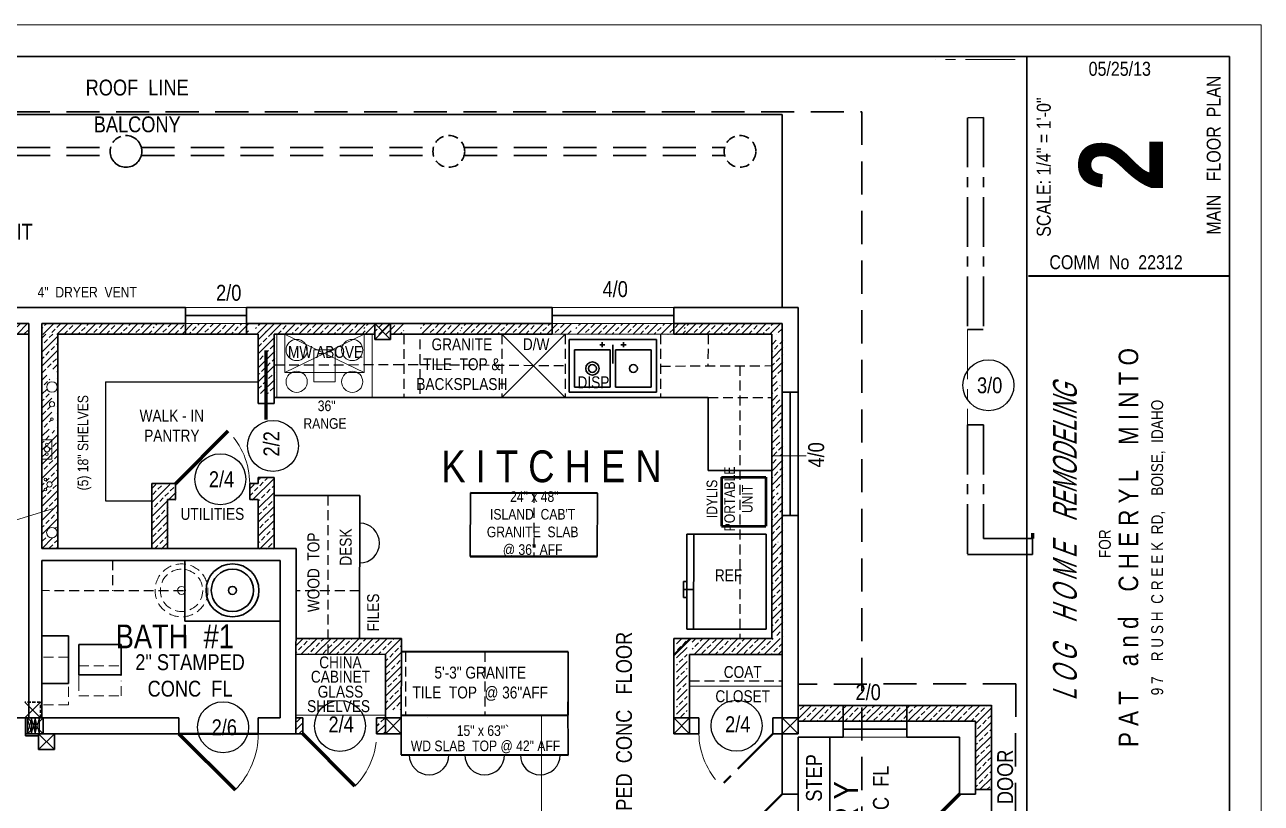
# Model space of a CAD drawing. Header units: inches. Extents: x 3832 to 7939, y 959 to 2015.
# Drawn here: x 7471.3 to 7938.6, y 1479.7 to 1773.8 of the extents above; entities that cross this region are included whole.
import ezdxf

# ---------------------------------------------------------------- set-up
doc = ezdxf.new("R2010")
doc.units = ezdxf.units.IN
doc.header["$MEASUREMENT"] = 0
doc.linetypes.add('CENTER', pattern=[2, 1.25, -0.25, 0.25, -0.25])
doc.linetypes.add('HIDDEN', pattern=[0.375, 0.25, -0.125])
for name, color, linetype, lineweight in [('APPLIANCES', 7, 'Continuous', 20), ('BUILT-INS', 36, 'Continuous', 25), ('CABINETS', 36, 'HIDDEN', 25), ('COUNTERTOPS', 7, 'Continuous', 30), ('DOORS', 7, 'Continuous', 60), ('FLOORING', 7, 'Continuous', 20), ('FURNITURE', 36, 'Continuous', 25), ('HVAC', 1, 'Continuous', 20), ('NEW FRAMING', 6, 'Continuous', 30), ('PLUMBING', 3, 'Continuous', 20), ('ROOF', 7, 'HIDDEN', 30), ('STAIRS', 7, 'Continuous', 20), ('STAMPED  CONC  FL', 1, 'Continuous', 20), ('WALL FRAMING', 9, 'CENTER', 30), ('WALLS', 7, 'Continuous', 30), ('WINDOWS', 5, 'Continuous', 30)]:
    doc.layers.add(name, color=color, linetype=linetype, lineweight=lineweight)
for name, color, linetype in [('TEXT', 7, 'Continuous'), ('TEXT80', 9, 'Continuous'), ('TITLE BLOCK', 7, 'Continuous')]:
    doc.layers.add(name, color=color, linetype=linetype)
doc.styles.add('ARCH ENT', font='technical.ttf', dxfattribs={"height": 2})
doc.styles.add('ARCHENT', font='technical.ttf', dxfattribs={"height": 6})
doc.styles.add('EXIST', font='romans.shx', dxfattribs={"width": 0.75, "oblique": 20, "height": 12})
pattern_1 = [(45, (2723.5756, 93.7525), (-2.6516504, 2.6516504), []), (45, (2726.2272, 93.7525), (-2.6516504, 2.6516504), [1.875, -0.9375])]

msp = doc.modelspace()

# ---------------------------------------------------------------- hatches: boundary and pattern name
at = {"layer": 'DOORS', "linetype": 'Continuous', "lineweight": 9, "ltscale": 25}
h = msp.add_hatch(dxfattribs=at)
h.set_pattern_fill('ANSI33', color=6, scale=15, style=0)
h.set_pattern_definition([(45, (2496.0007, 396.7866), (-2.6516504, 2.6516504), []), (45, (2498.6523, 396.7866), (-2.6516504, 2.6516504), [1.875, -0.9375])])
h.paths.add_polyline_path([(7473.02, 1659.94), (7431.02, 1659.94), (7431.02, 1656.94), (7473.02, 1656.94)])
h.paths.add_polyline_path([(7473.02, 1660.91), (7431.02, 1660.91), (7431.02, 1659.94), (7473.02, 1659.94)])
h = msp.add_hatch(dxfattribs=at)
h.set_pattern_fill('ANSI33', color=6, scale=15, style=0)
h.set_pattern_definition([(45, (2542.824, 396.599), (-2.6516504, 2.6516504), []), (45, (2545.4756, 396.599), (-2.6516504, 2.6516504), [1.875, -0.9375])])
h.paths.add_polyline_path([(7519.84, 1659.76), (7477.84, 1659.76), (7477.84, 1656.76), (7519.84, 1656.76)])
h.paths.add_polyline_path([(7519.84, 1660.91), (7477.84, 1660.91), (7477.84, 1659.76), (7519.84, 1659.76)])
h = msp.add_hatch(dxfattribs=at)
h.set_pattern_fill('ANSI33', color=6, scale=15, style=0)
h.set_pattern_definition([(45, (2715.569, 93.495), (-2.6516504, 2.6516504), []), (45, (2718.2205, 93.495), (-2.6516504, 2.6516504), [1.875, -0.9375])])
h.paths.add_polyline_path([(7528.59, 1600.15), (7523.58, 1600.15), (7523.58, 1575.65), (7525.59, 1575.65), (7525.59, 1594.15), (7528.59, 1594.15)])
h.paths.add_polyline_path([(7521.58, 1600.15), (7519.59, 1600.15), (7519.59, 1575.65), (7521.58, 1575.65)])
h.paths.add_polyline_path([(7523.58, 1600.15), (7521.58, 1600.15), (7521.58, 1575.65), (7523.58, 1575.65)])
h.paths.add_polyline_path([(7563.58, 1602.42), (7559.84, 1602.42), (7559.84, 1600.15), (7556.59, 1600.15), (7556.59, 1594.15), (7559.84, 1594.15), (7559.84, 1575.65), (7563.58, 1575.65)])
h.paths.add_polyline_path([(7565.58, 1602.42), (7563.58, 1602.42), (7563.58, 1575.65), (7565.58, 1575.66)])
h.paths.add_polyline_path([(7559.83, 1634.42), (7565.85, 1634.42), (7565.83, 1660.65), (7559.83, 1660.65)])
h = msp.add_hatch(dxfattribs=at)
h.set_pattern_fill('ANSI33', color=6, scale=15, style=0)
h.set_pattern_definition([(45, (2584.8256, 396.7523), (-2.6516504, 2.6516504), []), (45, (2587.4772, 396.7523), (-2.6516504, 2.6516504), [1.875, -0.9375])])
h.paths.add_polyline_path([(7555.84, 1656.91), (7555.84, 1659.91), (7519.84, 1659.91), (7519.84, 1656.91)])
h.paths.add_polyline_path([(7555.84, 1660.91), (7519.84, 1660.91), (7519.84, 1659.91), (7555.84, 1659.91)])
h = msp.add_hatch(dxfattribs=at)
h.set_pattern_fill('ANSI33', color=6, scale=15, style=0)
h.set_pattern_definition([(45, (2623.5272, 396.599), (-2.6516504, 2.6516504), []), (45, (2626.179, 396.599), (-2.6516504, 2.6516504), [1.875, -0.9375])])
h.paths.add_polyline_path([(7600.54, 1659.76), (7558.54, 1659.76), (7558.54, 1656.76), (7600.54, 1656.76)])
h.paths.add_polyline_path([(7600.54, 1660.91), (7558.54, 1660.91), (7558.54, 1659.76), (7600.54, 1659.76)])
h = msp.add_hatch(dxfattribs=at)
h.set_pattern_fill('ANSI33', color=6, scale=15, style=0)
h.set_pattern_definition([(45, (2664.496, 396.599), (-2.6516504, 2.6516504), []), (45, (2667.1475, 396.599), (-2.6516504, 2.6516504), [1.875, -0.9375])])
h.paths.add_polyline_path([(7614.59, 1659.76), (7614.59, 1660.91), (7599.51, 1660.91), (7599.51, 1659.76)])
h.paths.add_polyline_path([(7614.59, 1656.76), (7614.59, 1659.76), (7599.51, 1659.76), (7599.51, 1656.76)])
h = msp.add_hatch(dxfattribs=at)
h.set_pattern_fill('ANSI33', color=6, scale=15, style=0)
h.set_pattern_definition([(45, (2685.843, 396.599), (-2.6516504, 2.6516504), []), (45, (2688.4945, 396.599), (-2.6516504, 2.6516504), [1.875, -0.9375])])
h.paths.add_polyline_path([(7635.94, 1659.76), (7635.94, 1660.91), (7620.86, 1660.91), (7620.86, 1659.76)])
h.paths.add_polyline_path([(7635.94, 1656.76), (7635.94, 1659.76), (7620.86, 1659.76), (7620.86, 1656.76)])
h = msp.add_hatch(dxfattribs=at)
h.set_pattern_fill('ANSI33', color=6, scale=15, style=0)
h.set_pattern_definition([(45, (2701.2858, 396.599), (-2.6516504, 2.6516504), []), (45, (2703.9374, 396.599), (-2.6516504, 2.6516504), [1.875, -0.9375])])
h.paths.add_polyline_path([(7678.3, 1659.76), (7636.3, 1659.76), (7636.3, 1656.76), (7678.3, 1656.76)])
h.paths.add_polyline_path([(7678.3, 1660.91), (7636.3, 1660.91), (7636.3, 1659.76), (7678.3, 1659.76)])
h = msp.add_hatch(dxfattribs=at)
h.set_pattern_fill('ANSI33', color=6, scale=15, style=0)
h.set_pattern_definition([(45, (2744.5754, 396.599), (-2.6516504, 2.6516504), []), (45, (2747.227, 396.599), (-2.6516504, 2.6516504), [1.875, -0.9375])])
h.paths.add_polyline_path([(7721.59, 1659.76), (7679.59, 1659.76), (7679.59, 1656.76), (7721.59, 1656.76)])
h.paths.add_polyline_path([(7721.59, 1660.91), (7679.59, 1660.91), (7679.59, 1659.76), (7721.59, 1659.76)])
h = msp.add_hatch(dxfattribs=at)
h.set_pattern_fill('ANSI33', color=6, scale=15, style=0)
h.set_pattern_definition([(45, (2785.544, 396.599), (-2.6516504, 2.6516504), []), (45, (2788.1957, 396.599), (-2.6516504, 2.6516504), [1.875, -0.9375])])
h.paths.add_polyline_path([(7757.59, 1656.76), (7757.59, 1659.76), (7720.56, 1659.76), (7720.56, 1656.76)])
h.paths.add_polyline_path([(7757.59, 1659.76), (7757.59, 1660.91), (7720.56, 1660.91), (7720.56, 1659.76)])
h = msp.add_hatch(dxfattribs=at)
h.set_pattern_fill('ANSI33', color=6, scale=15, style=0)
h.set_pattern_definition(pattern_1)
h.paths.add_polyline_path([(7481.59, 1638.91), (7481.59, 1639.69, -0.407485), (7479.64, 1641.69), (7477.84, 1641.69), (7477.84, 1620.99), (7479.78, 1620.99, -0.299331), (7481.59, 1622.24), (7481.59, 1624.26, -0.387451), (7481.14, 1624.76, -0.387451), (7481.59, 1625.26), (7481.59, 1629.42, -0.400785), (7480.64, 1630.42, -0.400785), (7481.59, 1631.42), (7481.59, 1634.91, -0.407485), (7479.64, 1636.91, -0.407485)])
h.paths.add_polyline_path([(7479.64, 1620.24, -0.096396), (7479.78, 1620.99), (7477.84, 1620.99), (7477.84, 1619.49), (7479.78, 1619.49, -0.096396)])
h.paths.add_polyline_path([(7481.59, 1618.24, -0.299331), (7479.78, 1619.49), (7477.84, 1619.49), (7477.84, 1616.91), (7481.59, 1616.91)])
h.paths.add_polyline_path([(7483.59, 1619.49), (7483.49, 1619.49, -0.31192), (7481.59, 1618.24), (7481.59, 1600.61, -0.126029), (7481.71, 1600.13, -0.126029), (7481.59, 1599.65), (7481.59, 1583.91, -0.375424), (7483.59, 1582.2)])
h.paths.add_polyline_path([(7483.59, 1620.67, 0.042373), (7483.49, 1620.99), (7481.59, 1620.99), (7481.59, 1619.49), (7483.49, 1619.49, 0.042373), (7483.59, 1619.81)])
h.paths.add_polyline_path([(7481.59, 1620.99), (7479.78, 1620.99, 0.096396), (7479.64, 1620.24, 0.096396), (7479.78, 1619.49), (7481.59, 1619.49)])
h.paths.add_polyline_path([(7481.59, 1609.71), (7477.84, 1609.71), (7477.84, 1589.7), (7481.59, 1590.86), (7481.59, 1599.65, -0.776153), (7479.71, 1600.13, -0.776153), (7481.59, 1600.61)])
h.paths.add_polyline_path([(7479.65, 1601.96, -1), (7478.65, 1601.96, -1)], flags=16)
h.paths.add_polyline_path([(7479.65, 1598.23, -1), (7478.65, 1598.23, -1)], flags=16)
h.paths.add_polyline_path([(7481.59, 1590.86), (7477.84, 1589.7), (7477.84, 1575.91), (7481.59, 1575.91), (7481.59, 1579.91, -0.411157), (7479.61, 1581.91, -0.411157), (7481.59, 1583.91)])
h.paths.add_polyline_path([(7483.59, 1581.62, -0.375424), (7481.59, 1579.91), (7481.59, 1575.91), (7483.59, 1575.91)])
h.paths.add_polyline_path([(7481.58, 1616.91), (7477.84, 1616.91), (7477.84, 1609.71), (7481.58, 1609.71)])
h.paths.add_polyline_path([(7478.72, 1613.41, -1), (7480.72, 1613.41, -1)], flags=16)
h.paths.add_polyline_path([(7480.22, 1611.52, -1), (7479.22, 1611.52, -1)], flags=16)
h.paths.add_polyline_path([(7479.22, 1615.25, -1), (7480.22, 1615.25, -1)], flags=16)
edge = h.paths.add_edge_path()
edge.add_line((7483.84, 1656.91), (7477.84, 1656.91))
edge.add_line((7477.84, 1656.91), (7477.84, 1641.69))
edge.add_line((7477.84, 1641.69), (7479.64, 1641.69))
edge.add_arc((7481.64, 1641.69), 2, -12.3188, 180, ccw=False)
edge.add_line((7483.59, 1641.26), (7483.59, 1637.34))
edge.add_arc((7481.64, 1636.91), 2, -12.3188, 12.3188, ccw=False)
edge.add_line((7483.59, 1636.48), (7483.59, 1620.99))
edge.add_line((7483.59, 1620.99), (7483.84, 1620.99))
edge.add_line((7483.84, 1620.99), (7483.84, 1656.91))
h = msp.add_hatch(dxfattribs=at)
h.set_pattern_fill('ANSI33', color=6, scale=15, style=0)
h.set_pattern_definition([(45, (2999.56, 91.4084), (-2.6516504, 2.6516504), []), (45, (3002.212, 91.4084), (-2.6516504, 2.6516504), [1.875, -0.9375])])
h.paths.add_polyline_path([(7757.58, 1636.56), (7757.58, 1637.35, -0.407485), (7755.62, 1639.35), (7753.83, 1639.35), (7753.83, 1618.65), (7755.77, 1618.65, -0.299331), (7757.58, 1619.9), (7757.58, 1621.92, -0.387451), (7757.12, 1622.42, -0.387451), (7757.58, 1622.92), (7757.58, 1627.08, -0.400785), (7756.62, 1628.07, -0.400785), (7757.58, 1629.07), (7757.58, 1632.57, -0.407485), (7755.62, 1634.57, -0.407485)])
h.paths.add_polyline_path([(7755.62, 1617.9, -0.096396), (7755.77, 1618.65), (7753.83, 1618.65), (7753.83, 1617.15), (7755.77, 1617.15, -0.096396)])
h.paths.add_polyline_path([(7757.58, 1615.9, -0.299331), (7755.77, 1617.15), (7753.83, 1617.15), (7753.83, 1614.57), (7757.58, 1614.57)])
h.paths.add_polyline_path([(7757.58, 1618.65), (7755.77, 1618.65, 0.096396), (7755.62, 1617.9, 0.096396), (7755.77, 1617.15), (7757.58, 1617.15)])
h.paths.add_polyline_path([(7757.58, 1607.36), (7753.83, 1607.36), (7753.83, 1587.36), (7757.58, 1588.51), (7757.58, 1597.3, -0.776153), (7755.7, 1597.78, -0.776153), (7757.58, 1598.26)])
h.paths.add_polyline_path([(7755.63, 1599.62, -1), (7754.63, 1599.62, -1)], flags=16)
h.paths.add_polyline_path([(7755.63, 1595.89, -1), (7754.63, 1595.89, -1)], flags=16)
h.paths.add_polyline_path([(7757.58, 1588.51), (7753.83, 1587.36), (7753.83, 1573.57), (7757.58, 1573.57), (7757.58, 1577.57, -0.411157), (7755.6, 1579.57, -0.411157), (7757.58, 1581.57)])
h.paths.add_polyline_path([(7757.57, 1614.57), (7753.83, 1614.57), (7753.83, 1607.36), (7757.57, 1607.36)])
h.paths.add_polyline_path([(7754.7, 1611.07, -1), (7756.7, 1611.07, -1)], flags=16)
h.paths.add_polyline_path([(7756.2, 1609.17, -1), (7755.2, 1609.17, -1)], flags=16)
h.paths.add_polyline_path([(7755.2, 1612.9, -1), (7756.2, 1612.9, -1)], flags=16)
edge = h.paths.add_edge_path()
edge.add_line((7757.83, 1641.34), (7757.83, 1654.56))
edge.add_line((7757.83, 1654.56), (7753.83, 1654.56))
edge.add_line((7753.83, 1654.56), (7753.83, 1639.35))
edge.add_line((7753.83, 1639.35), (7755.62, 1639.35))
edge.add_arc((7757.62, 1639.35), 2, 84.1006, 180, ccw=False)
edge = h.paths.add_edge_path()
edge.add_line((7757.82, 1581.55), (7757.83, 1586.07))
edge.add_line((7757.83, 1586.07), (7757.83, 1615.91))
edge.add_arc((7757.62, 1617.9), 2, 268.6807, 275.8994, ccw=False)
edge.add_line((7757.58, 1615.9), (7757.58, 1598.26))
edge.add_arc((7756.7, 1597.78), 1, -28.7322, 28.7322, ccw=False)
edge.add_line((7757.58, 1597.3), (7757.58, 1581.57))
edge.add_arc((7757.6, 1579.57), 2, 83.5218, 90.5986, ccw=False)
h.paths.add_polyline_path([(7757.83, 1617.15), (7757.83, 1618.65), (7757.58, 1618.65), (7757.58, 1617.15)])
edge = h.paths.add_edge_path()
edge.add_line((7757.81, 1573.57), (7757.82, 1577.58))
edge.add_arc((7757.6, 1579.57), 2, 269.4014, 276.3496, ccw=False)
edge.add_line((7757.58, 1577.57), (7757.58, 1573.57))
edge.add_line((7757.58, 1573.57), (7757.81, 1573.57))
h = msp.add_hatch(dxfattribs=at)
h.set_pattern_fill('ANSI33', color=6, scale=15, style=0)
h.set_pattern_definition([(45, (2759.7957, 124.4503), (-2.6516504, 2.6516504), []), (45, (2762.4473, 124.4503), (-2.6516504, 2.6516504), [1.875, -0.9375])])
h.paths.add_polyline_path([(7757.81, 1572.61), (7753.81, 1572.61), (7753.81, 1542.61), (7757.81, 1542.61)])
h = msp.add_hatch(dxfattribs=at)
h.set_pattern_fill('ANSI33', color=6, scale=15, style=0)
h.set_pattern_definition(pattern_1)
h.paths.add_polyline_path([(7605.18, 1541.95), (7579.59, 1541.96), (7579.59, 1535.95), (7605.18, 1535.91)])
h.paths.add_polyline_path([(7579.59, 1541.96), (7577.59, 1541.96), (7577.59, 1535.95), (7579.59, 1535.95)])
h.paths.add_polyline_path([(7577.59, 1541.96), (7573.87, 1541.96), (7573.86, 1535.96), (7577.59, 1535.95)])
h = msp.add_hatch(dxfattribs=at)
h.set_pattern_fill('ANSI33', color=6, scale=15, style=0)
h.set_pattern_definition(pattern_1)
h.paths.add_polyline_path([(7613.64, 1535.9), (7607.65, 1535.91), (7607.65, 1514.97), (7613.61, 1514.96)])
h.paths.add_polyline_path([(7613.65, 1541.95), (7579.59, 1541.96), (7579.59, 1535.95), (7607.65, 1535.91), (7613.64, 1535.9)])
h = msp.add_hatch(dxfattribs=at)
h.set_pattern_fill('ANSI33', color=6, scale=15, style=0)
h.set_pattern_definition(pattern_1)
h.paths.add_polyline_path([(7721.59, 1541.91), (7717.59, 1541.91), (7717.59, 1511.91), (7721.59, 1511.91)])
h = msp.add_hatch(dxfattribs=at)
h.set_pattern_fill('ANSI33', color=6, scale=15, style=0)
h.set_pattern_definition(pattern_1)
h.paths.add_polyline_path([(7757.54, 1541.9), (7723.59, 1541.91), (7723.59, 1535.91), (7757.53, 1535.91)])
h = msp.add_hatch(dxfattribs=at)
h.set_pattern_fill('ANSI33', color=6, scale=15, style=0)
h.set_pattern_definition(pattern_1)
h.paths.add_polyline_path([(7787.59, 1516.66), (7763.59, 1516.66), (7763.59, 1510.66), (7780.59, 1510.66), (7787.59, 1510.66)])
h.paths.add_polyline_path([(7836.59, 1516.66), (7787.59, 1516.66), (7787.59, 1510.66), (7804.59, 1510.66), (7830.59, 1510.66), (7830.59, 1484.85), (7836.59, 1484.85)])
at = {"layer": 'NEW FRAMING', "linetype": 'Continuous', "lineweight": 9, "ltscale": 25}
h = msp.add_hatch(dxfattribs=at)
h.set_pattern_fill('ANSI33', color=256, scale=15, style=0)
h.set_pattern_definition([(45, (2584.8256, 396.7523), (-2.6516504, 2.6516504), []), (45, (2587.4772, 396.7523), (-2.6516504, 2.6516504), [1.875, -0.9375])])
h.paths.add_polyline_path([(7555.84, 1656.91), (7555.84, 1659.91), (7519.84, 1659.91), (7519.84, 1656.91)])
h.paths.add_polyline_path([(7555.84, 1660.91), (7519.84, 1660.91), (7519.84, 1659.91), (7555.84, 1659.91)])
at = {"layer": 'WALLS', "ltscale": 25}
h = msp.add_hatch(dxfattribs=at)
h.set_pattern_fill('ANSI33', color=6, scale=15, style=0)
h.set_pattern_definition(pattern_1)
h.paths.add_polyline_path([(7576.37, 1511.91), (7573.85, 1511.91), (7573.84, 1505.91), (7576.37, 1505.91)])
h.paths.add_polyline_path([(7607.6, 1511.91), (7604.3, 1511.91), (7604.3, 1505.95), (7607.6, 1505.96)])

# ---------------------------------------------------------------- linework, layer by layer
at = {"layer": 'APPLIANCES', "color": 9, "lineweight": 30, "ltscale": 15}
msp.add_line((7603.6, 1660.91), (7603.58, 1654.91), dxfattribs=at)
at = {"layer": 'APPLIANCES', "color": 6, "linetype": 'Continuous', "lineweight": 20, "ltscale": 25}
for p, q in [((7566.59, 1632.91), (7566.59, 1656.89)), ((7569.59, 1642.38), (7569.59, 1656.89)), ((7599.59, 1642.38), (7599.58, 1656.89)), ((7602.59, 1632.91), (7602.58, 1656.89)), ((7580.59, 1638.89), (7580.59, 1650.93)), ((7580.59, 1650.93), (7588.59, 1650.93)), ((7588.59, 1638.89), (7588.59, 1650.93)), ((7569.59, 1642.38), (7599.59, 1642.38)), ((7580.59, 1638.89), (7588.59, 1638.89))]:
    msp.add_line(p, q, dxfattribs=at)
at = {"layer": 'APPLIANCES', "color": 6, "linetype": 'Continuous', "lineweight": 9, "ltscale": 150}
for p, q in [((7569.5, 1656.89), (7599.59, 1642.38)), ((7569.59, 1642.38), (7599.59, 1656.89))]:
    msp.add_line(p, q, dxfattribs=at)
at = {"layer": 'APPLIANCES', "color": 6, "ltscale": 15}
for centre in [(7574.09, 1650.89), (7595.09, 1650.89), (7574.09, 1638.89), (7595.09, 1638.89)]:
    msp.add_circle(centre, 4, dxfattribs=at)
at = {"layer": 'BUILT-INS', "color": 6, "ltscale": 15}
for p, q in [((7501.84, 1638.91), (7501.84, 1593.91)), ((7501.84, 1638.91), (7559.59, 1638.9)), ((7501.84, 1593.91), (7519.34, 1593.91)), ((7722.56, 1523.91), (7757.59, 1523.99))]:
    msp.add_line(p, q, dxfattribs=at)
at = {"layer": 'BUILT-INS', "color": 6, "linetype": 'HIDDEN', "ltscale": 15}
msp.add_line((7722.56, 1525.91), (7757.59, 1525.99), dxfattribs=at)
at = {"layer": 'BUILT-INS', "ltscale": 15}
msp.add_line((7722.56, 1523.91), (7757.59, 1523.99), dxfattribs=at)
at = {"layer": 'CABINETS', "color": 6, "ltscale": 15}
for p, q in [((7614.6, 1656.9), (7614.6, 1632.91)), ((7620.6, 1654.92), (7620.6, 1632.91)), ((7651.59, 1656.91), (7651.59, 1632.91)), ((7675.59, 1656.91), (7675.59, 1632.91)), ((7711.59, 1656.91), (7711.59, 1632.91)), ((7729.59, 1656.91), (7729.48, 1644.79)), ((7565.6, 1645.31), (7620.59, 1645.4)), ((7620.59, 1645.4), (7675.59, 1644.99)), ((7711.59, 1644.83), (7753.59, 1644.99)), ((7741.59, 1644.95), (7741.51, 1541.9)), ((7729.59, 1632.91), (7753.59, 1633)), ((7585.91, 1595.96), (7585.85, 1536.08)), ((7663.68, 1596.87), (7663.69, 1572.87)), ((7504.56, 1571.46), (7504.57, 1559.96)), ((7531.3, 1559.94), (7477.84, 1559.99)), ((7615.17, 1536.9), (7615.17, 1512.91)), ((7645.17, 1536.9), (7645.17, 1512.92))]:
    msp.add_line(p, q, dxfattribs=at)
at = {"layer": 'CABINETS', "color": 6, "linetype": 'HIDDEN', "ltscale": 15}
msp.add_line((7597.89, 1559.96), (7573.89, 1559.96), dxfattribs=at)
at = {"layer": 'CABINETS', "color": 6, "linetype": 'Continuous', "lineweight": 20, "ltscale": 25}
msp.add_line((7573.9, 1512.91), (7607.65, 1512.91), dxfattribs=at)
at = {"layer": 'COUNTERTOPS', "color": 6, "ltscale": 15}
for p, q in [((7565.6, 1632.91), (7729.59, 1632.91)), ((7729.56, 1605.34), (7753.55, 1605.43)), ((7597.91, 1595.96), (7565.6, 1595.96)), ((7721.54, 1545.39), (7721.55, 1581.39)), ((7751.55, 1581.39), (7721.55, 1581.39)), ((7724.1, 1545.39), (7724.11, 1581.39)), ((7751.54, 1545.39), (7751.55, 1581.39)), ((7720.26, 1557.39), (7720.26, 1563.39)), ((7721.54, 1563.39), (7720.26, 1563.39)), ((7721.54, 1563.39), (7720.26, 1563.39)), ((7721.54, 1560.39), (7720.26, 1560.39)), ((7721.54, 1557.39), (7720.26, 1557.39)), ((7724.1, 1560.39), (7721.54, 1560.39)), ((7531.84, 1548.41), (7567.84, 1548.51)), ((7751.54, 1545.39), (7721.54, 1545.39))]:
    msp.add_line(p, q, dxfattribs=at)
at = {"layer": 'COUNTERTOPS', "color": 6, "linetype": 'Continuous', "ltscale": 25}
for p, q in [((7597.91, 1595.96), (7597.89, 1541.95)), ((7531.84, 1548.41), (7531.84, 1571.41))]:
    msp.add_line(p, q, dxfattribs=at)
at = {"layer": 'COUNTERTOPS', "color": 6, "linetype": 'Continuous', "lineweight": 40, "ltscale": 25}
for p, q in [((7687.72, 1596.84), (7639.72, 1596.91)), ((7687.69, 1572.84), (7639.69, 1572.91)), ((7676.64, 1536.85), (7613.7, 1536.96)), ((7676.66, 1512.87), (7613.66, 1512.96)), ((7676.64, 1497.9), (7613.64, 1497.96))]:
    msp.add_line(p, q, dxfattribs=at)
at = {"layer": 'DOORS', "color": 6, "linetype": 'Continuous', "ltscale": 15}
msp.add_line((7562.59, 1624.68), (7562.58, 1650.68), dxfattribs=at)
at = {"layer": 'DOORS', "color": 6, "ltscale": 15}
for p, q in [((7548.13, 1620.21), (7528.34, 1600.4)), ((7596.1, 1486.16), (7576.37, 1505.85)), ((7824.59, 1483.16), (7799.14, 1457.7))]:
    msp.add_line(p, q, dxfattribs=at)
at = {"layer": 'DOORS', "color": 9, "linetype": 'Continuous', "ltscale": 15}
for p, q in [((7852.09, 1581.66), (7852.09, 1579.66)), ((7529.59, 1505.91), (7550.81, 1484.7))]:
    msp.add_line(p, q, dxfattribs=at)
at = {"layer": 'DOORS', "color": 7, "linetype": 'Continuous', "lineweight": 40, "ltscale": 15}
msp.add_line((7757.59, 1483.16), (7732.14, 1457.7), dxfattribs=at)
at = {"layer": 'DOORS', "color": 9, "linetype": 'Continuous', "lineweight": 5, "ltscale": 15}
msp.add_arc((7529.59, 1505.91), 30, 315, 0, dxfattribs=at)
at = {"layer": 'FLOORING', "color": 6, "linetype": 'Continuous', "lineweight": 20, "ltscale": 25}
msp.add_line((7666.58, 1453.91), (7666.67, 1512.88), dxfattribs=at)
at = {"layer": 'FLOORING', "color": 6, "linetype": 'Continuous', "lineweight": 40, "ltscale": 25}
msp.add_line((7529.59, 1505.95), (7559.59, 1505.89), dxfattribs=at)
at = {"layer": 'FURNITURE', "color": 46, "ltscale": 15}
msp.add_arc((7597.9, 1577.96), 7.5, 269.9192, 89.9192, dxfattribs=at)
at = {"layer": 'FURNITURE', "ltscale": 15}
for centre in [(7624.14, 1497.95), (7645.14, 1497.93), (7666.14, 1497.91)]:
    msp.add_arc(centre, 7.5, 179.9192, 359.9192, dxfattribs=at)
at = {"layer": 'HVAC', "color": 1, "linetype": 'Continuous', "lineweight": 50, "ltscale": 20}
for p, q in [((7734.61, 1602.83), (7751.36, 1602.83)), ((7734.61, 1602.83), (7734.61, 1584.33)), ((7751.36, 1602.83), (7751.36, 1584.33)), ((7734.61, 1584.33), (7751.36, 1584.33))]:
    msp.add_line(p, q, dxfattribs=at)
at = {"layer": 'NEW FRAMING', "ltscale": 15}
for p, q in [((7483.84, 1656.91), (7559.59, 1656.91)), ((7559.59, 1630.68), (7559.59, 1656.91)), ((7559.59, 1600.41), (7559.59, 1602.68)), ((7559.59, 1575.91), (7559.59, 1594.41))]:
    msp.add_line(p, q, dxfattribs=at)
at = {"layer": 'PLUMBING', "color": 6, "lineweight": 30, "ltscale": 15}
for p, q in [((7677.09, 1654.91), (7677.09, 1634.91)), ((7677.09, 1654.91), (7710.09, 1654.91)), ((7710.09, 1654.91), (7710.09, 1634.91)), ((7679.09, 1650.91), (7679.09, 1636.91)), ((7679.09, 1650.91), (7692.59, 1650.91)), ((7690.59, 1652.91), (7688.59, 1652.91)), ((7689.59, 1651.91), (7689.59, 1653.91)), ((7692.59, 1650.91), (7692.59, 1636.91)), ((7693.59, 1652.86), (7693.59, 1645.86)), ((7694.59, 1650.91), (7708.09, 1650.91)), ((7694.59, 1650.91), (7694.59, 1636.91)), ((7696.59, 1652.91), (7698.59, 1652.91)), ((7697.59, 1651.91), (7697.59, 1653.91)), ((7708.09, 1650.91), (7708.09, 1636.91)), ((7679.09, 1636.91), (7692.59, 1636.91)), ((7694.59, 1636.91), (7708.09, 1636.91)), ((7677.09, 1634.91), (7710.09, 1634.91))]:
    msp.add_line(p, q, dxfattribs=at)
at = {"layer": 'PLUMBING', "lineweight": 20, "ltscale": 15}
for p, q in [((7477.84, 1616.91), (7481.58, 1616.91)), ((7481.58, 1616.91), (7481.58, 1609.71)), ((7477.84, 1609.71), (7481.58, 1609.71))]:
    msp.add_line(p, q, dxfattribs=at)
at = {"layer": 'PLUMBING', "color": 6, "linetype": 'Continuous', "lineweight": 30, "ltscale": 15}
for p, q in [((7487.84, 1542.91), (7477.84, 1542.91)), ((7487.84, 1524.91), (7487.84, 1542.91)), ((7491.84, 1528.21), (7491.84, 1539.61)), ((7491.84, 1539.61), (7507.84, 1539.61)), ((7507.84, 1539.61), (7507.84, 1528.21)), ((7491.84, 1528.21), (7507.84, 1528.21)), ((7487.84, 1524.91), (7477.84, 1524.91))]:
    msp.add_line(p, q, dxfattribs=at)
at = {"layer": 'PLUMBING', "color": 9, "linetype": 'HIDDEN', "lineweight": 20, "ltscale": 15}
for p, q in [((7487.84, 1534.91), (7477.84, 1534.91)), ((7487.84, 1534.91), (7487.84, 1516.91)), ((7491.84, 1525.91), (7491.84, 1531.61)), ((7491.84, 1531.61), (7507.84, 1531.61)), ((7507.84, 1531.61), (7507.84, 1525.91)), ((7491.84, 1525.91), (7491.84, 1520.21)), ((7507.84, 1520.21), (7507.84, 1525.91)), ((7491.84, 1520.21), (7507.84, 1520.21)), ((7487.84, 1516.91), (7477.84, 1516.91))]:
    msp.add_line(p, q, dxfattribs=at)
at = {"layer": 'PLUMBING', "color": 3, "linetype": 'HIDDEN', "lineweight": 20, "ltscale": 15}
for p, q in [((7487.84, 1525.91), (7487.84, 1534.91)), ((7487.84, 1533.91), (7487.84, 1524.91))]:
    msp.add_line(p, q, dxfattribs=at)
at = {"layer": 'PLUMBING', "color": 6, "lineweight": 30, "ltscale": 15}
for centre, radius in [((7685.84, 1643.91), 2.5), ((7685.84, 1643.91), 1.5), ((7685.84, 1643.91), 1.5), ((7701.34, 1643.91), 1.5)]:
    msp.add_circle(centre, radius, dxfattribs=at)
at = {"layer": 'PLUMBING', "color": 3, "lineweight": 20, "ltscale": 15}
for centre, radius in [((7481.64, 1636.91), 2), ((7481.64, 1630.42), 1), ((7481.64, 1624.76), 0.5), ((7479.72, 1613.41), 1), ((7479.72, 1615.25), 0.5), ((7479.72, 1611.52), 0.5), ((7479.15, 1601.96), 0.5), ((7479.15, 1598.23), 0.5), ((7480.71, 1600.13), 1), ((7481.61, 1581.91), 2)]:
    msp.add_circle(centre, radius, dxfattribs=at)
at = {"layer": 'PLUMBING', "color": 252, "linetype": 'HIDDEN', "lineweight": 20, "ltscale": 15}
for radius in [10, 8]:
    msp.add_circle((7530.59, 1560.1), radius, dxfattribs=at)
at = {"layer": 'PLUMBING', "color": 6, "linetype": 'Continuous', "lineweight": 30, "ltscale": 15}
for radius in [10, 8, 1.5]:
    msp.add_circle((7549.84, 1560.1), radius, dxfattribs=at)
at = {"layer": 'PLUMBING', "color": 252, "linetype": 'Continuous', "lineweight": 5, "ltscale": 15}
msp.add_circle((7530.59, 1560.1), 1.5, dxfattribs=at)
at = {"layer": 'ROOF', "linetype": 'Continuous', "ltscale": 50}
for p, q in [((7215.55, 1739.91), (7757.59, 1739.91)), ((7757.59, 1739.91), (7757.59, 1666.91))]:
    msp.add_line(p, q, dxfattribs=at)
at = {"layer": 'ROOF', "linetype": 'HIDDEN', "ltscale": 50}
for p, q in [((7224.59, 1740.91), (7787.59, 1740.91)), ((7787.59, 1740.91), (7787.59, 1279.61)), ((7393.4, 1727.41), (7503.78, 1727.41)), ((7393.4, 1724.41), (7503.78, 1724.41)), ((7515.4, 1727.41), (7625.78, 1727.41)), ((7515.4, 1724.41), (7625.6, 1724.41)), ((7637.4, 1727.41), (7735.78, 1727.41)), ((7637.4, 1724.41), (7735.78, 1724.41)), ((7845.82, 1524.85), (7845.52, 1407.16))]:
    msp.add_line(p, q, dxfattribs=at)
at = {"layer": 'ROOF', "ltscale": 50}
msp.add_line((7845.82, 1524.85), (7763.59, 1524.66), dxfattribs=at)
at = {"layer": 'ROOF', "ltscale": 15}
for centre in [(7509.59, 1725.91), (7631.59, 1725.91), (7741.59, 1725.91)]:
    msp.add_circle(centre, 6, dxfattribs=at)
at = {"layer": 'STAIRS', "lineweight": 20, "ltscale": 15}
msp.add_line((7450.13, 1581.14), (7482.2, 1591.05), dxfattribs=at)
at = {"layer": 'STAIRS', "linetype": 'Continuous', "lineweight": 30, "ltscale": 15}
for p, q in [((7716.59, 1508.46), (7716.59, 1505.96)), ((7722.59, 1508.45), (7722.59, 1505.95)), ((7757.59, 1508.46), (7757.59, 1505.96)), ((7763.59, 1508.45), (7763.59, 1505.95))]:
    msp.add_line(p, q, dxfattribs=at)
at = {"layer": 'TEXT', "color": 9, "linetype": 'Continuous', "ltscale": 15}
for centre in [(7835.5, 1637.58), (7546.3, 1508.4)]:
    msp.add_circle(centre, 9.63, dxfattribs=at)
at = {"layer": 'TEXT', "color": 6, "linetype": 'Continuous', "ltscale": 15}
for centre in [(7565.16, 1614.66), (7545.26, 1602.09), (7590.46, 1508.91), (7740.31, 1508.97)]:
    msp.add_circle(centre, 9.63, dxfattribs=at)
at = {"layer": 'TITLE BLOCK', "color": 7, "linetype": 'Continuous', "lineweight": 0, "ltscale": 0.5}
for q in [(7122.59, 1773.76), (7938.58, 1245.77)]:
    msp.add_line((7938.58, 1773.76), q, dxfattribs=at)
at = {"layer": 'TITLE BLOCK', "color": 7, "linetype": 'Continuous', "lineweight": 30, "ltscale": 0.5}
for p, q in [((7926.58, 1761.76), (7146.59, 1761.76)), ((7850.01, 1273.32), (7850.01, 1761.76)), ((7926.58, 1257.77), (7926.58, 1761.76))]:
    msp.add_line(p, q, dxfattribs=at)
at = {"layer": 'TITLE BLOCK', "color": 7, "linetype": 'Continuous', "lineweight": 30, "ltscale": 0.5, "const_width": 0.791}
msp.add_lwpolyline([(7850.61, 1678.86), (7926.58, 1678.86)], dxfattribs=at)
at = {"layer": 'WALL FRAMING', "color": 9, "lineweight": 9, "ltscale": 15}
for p, q in [((7845.55, 1760.68), (7815.55, 1760.65)), ((7827.59, 1658.66), (7827.59, 1622.66))]:
    msp.add_line(p, q, dxfattribs=at)
at = {"layer": 'WALL FRAMING', "color": 9, "ltscale": 15}
for p, q in [((7827.59, 1738.66), (7827.59, 1658.66)), ((7827.64, 1738.66), (7833.64, 1738.67)), ((7833.59, 1738.67), (7833.59, 1658.67)), ((7833.55, 1658.67), (7827.55, 1658.66)), ((7833.59, 1622.67), (7827.59, 1622.66)), ((7827.59, 1622.66), (7827.59, 1573.66)), ((7833.59, 1622.67), (7833.59, 1579.66)), ((7757.59, 1588.41), (7763.59, 1588.41)), ((7852.09, 1579.66), (7833.59, 1579.66)), ((7852.09, 1579.66), (7852.09, 1573.66)), ((7852.09, 1573.66), (7827.59, 1573.66)), ((7827.59, 1573.66), (7833.59, 1573.66)), ((7472.34, 1505.91), (7472.34, 1511.87)), ((7473.84, 1505.91), (7473.84, 1511.91)), ((7475.34, 1505.91), (7475.34, 1511.91)), ((7476.84, 1505.95), (7476.84, 1511.95)), ((7482.59, 1505.93), (7476.59, 1505.93))]:
    msp.add_line(p, q, dxfattribs=at)
at = {"layer": 'WALL FRAMING', "color": 7, "ltscale": 15}
for p, q in [((7609.58, 1660.92), (7603.58, 1660.92)), ((7529.59, 1511.91), (7529.59, 1505.91))]:
    msp.add_line(p, q, dxfattribs=at)
at = {"layer": 'WALL FRAMING', "color": 6, "linetype": 'Continuous', "lineweight": 9, "ltscale": 150}
for p, q in [((7651.59, 1632.91), (7675.59, 1656.91)), ((7651.59, 1656.91), (7675.59, 1632.91))]:
    msp.add_line(p, q, dxfattribs=at)
at = {"layer": 'WALL FRAMING', "color": 6, "lineweight": 40, "ltscale": 15}
for p, q in [((7722.88, 1541.9), (7716.59, 1535.63)), ((7754.06, 1505.91), (7734.46, 1486.37))]:
    msp.add_line(p, q, dxfattribs=at)
at = {"layer": 'WALL FRAMING', "color": 1, "linetype": 'Continuous', "lineweight": 9, "ltscale": 15}
for p, q in [((7471.34, 1517.91), (7477.34, 1511.91)), ((7471.34, 1511.91), (7477.34, 1517.91)), ((7472.34, 1511.93), (7478.34, 1505.93)), ((7472.34, 1505.93), (7478.34, 1511.93)), ((7716.59, 1511.91), (7722.59, 1505.91)), ((7716.59, 1505.91), (7722.59, 1511.91)), ((7757.59, 1511.91), (7763.59, 1505.91)), ((7757.59, 1505.91), (7763.59, 1511.91))]:
    msp.add_line(p, q, dxfattribs=at)
at = {"layer": 'WALL FRAMING', "color": 1, "linetype": 'HIDDEN', "ltscale": 5}
for p, q in [((7477.34, 1517.91), (7471.34, 1517.91)), ((7477.34, 1511.91), (7477.34, 1517.91)), ((7477.34, 1511.89), (7471.34, 1511.89))]:
    msp.add_line(p, q, dxfattribs=at)
at = {"layer": 'WALL FRAMING', "color": 1, "ltscale": 15}
for p, q in [((7472.34, 1505.93), (7472.34, 1511.93)), ((7478.34, 1511.93), (7472.34, 1511.93)), ((7478.34, 1505.93), (7478.34, 1511.93)), ((7716.59, 1505.91), (7716.59, 1511.91)), ((7722.59, 1511.91), (7716.59, 1511.91)), ((7722.59, 1505.91), (7722.59, 1511.91)), ((7757.59, 1505.91), (7757.59, 1511.91)), ((7763.59, 1511.91), (7757.59, 1511.91)), ((7763.59, 1505.91), (7763.59, 1511.91)), ((7478.34, 1505.91), (7472.34, 1505.91)), ((7722.59, 1505.91), (7716.59, 1505.91)), ((7763.59, 1505.91), (7757.59, 1505.91))]:
    msp.add_line(p, q, dxfattribs=at)
at = {"layer": 'WALL FRAMING', "ltscale": 15}
for p, q in [((7480.09, 1511.91), (7474.09, 1511.91)), ((7716.59, 1511.91), (7716.59, 1505.91)), ((7716.59, 1505.91), (7716.59, 1511.91)), ((7757.59, 1511.91), (7757.59, 1505.91)), ((7757.59, 1505.91), (7757.59, 1511.91))]:
    msp.add_line(p, q, dxfattribs=at)
at = {"layer": 'WALL FRAMING', "color": 6, "ltscale": 15}
for p, q in [((7613.6, 1511.91), (7607.6, 1511.91)), ((7613.6, 1505.91), (7613.6, 1511.91)), ((7613.6, 1505.91), (7607.6, 1505.91))]:
    msp.add_line(p, q, dxfattribs=at)
at = {"layer": 'WALL FRAMING', "color": 6, "linetype": 'Continuous', "lineweight": 9, "ltscale": 15}
for p, q in [((7607.6, 1511.91), (7613.6, 1505.91)), ((7607.6, 1505.91), (7613.6, 1511.91))]:
    msp.add_line(p, q, dxfattribs=at)
at = {"layer": 'WALL FRAMING', "color": 6, "linetype": 'Continuous', "lineweight": 30, "ltscale": 15}
msp.add_line((7607.6, 1505.91), (7607.6, 1511.91), dxfattribs=at)
at = {"layer": 'WALL FRAMING', "color": 3, "linetype": 'HIDDEN', "lineweight": 40, "ltscale": 25}
msp.add_line((7623.72, 1511.91), (7623.72, 1511.91), dxfattribs=at)
at = {"layer": 'WALL FRAMING', "color": 7, "linetype": 'Continuous', "lineweight": 9, "ltscale": 15}
for p, q in [((7476.59, 1505.93), (7482.59, 1499.93)), ((7476.59, 1499.93), (7482.59, 1505.93))]:
    msp.add_line(p, q, dxfattribs=at)
at = {"layer": 'WALL FRAMING', "ltscale": 15}
msp.add_circle((7509.59, 1725.91), 6, dxfattribs=at)
at = {"layer": 'WALL FRAMING', "color": 6, "lineweight": 5, "ltscale": 15}
for centre, radius, start, end in [((7528.34, 1600.4), 28, 0.0288, 45.0288), ((7576.3, 1505.96), 28, 315, 0), ((7754, 1506.36), 27.94, 180.9233, 225.6604)]:
    msp.add_arc(centre, radius, start, end, dxfattribs=at)
at = {"layer": 'WALLS', "ltscale": 15}
for p, q in [((7395.59, 1666.91), (7532.09, 1666.91)), ((7532.09, 1666.91), (7532.09, 1656.91)), ((7555.09, 1666.91), (7670.59, 1666.91)), ((7555.09, 1666.91), (7555.09, 1656.91)), ((7670.59, 1666.91), (7670.59, 1656.91)), ((7716.59, 1666.91), (7763.59, 1666.91)), ((7763.59, 1666.91), (7763.59, 1634.91)), ((7395.59, 1660.91), (7472.84, 1660.91)), ((7477.84, 1660.91), (7532.09, 1660.91)), ((7555.09, 1660.91), (7567.84, 1660.91)), ((7567.84, 1660.91), (7670.59, 1660.91)), ((7603.58, 1654.92), (7603.58, 1660.92)), ((7609.58, 1654.92), (7609.58, 1660.92)), ((7716.59, 1660.91), (7757.59, 1660.91)), ((7757.59, 1660.91), (7757.59, 1634.91)), ((7483.59, 1656.91), (7559.59, 1656.91)), ((7609.58, 1654.92), (7603.58, 1654.92)), ((7757.59, 1634.91), (7757.59, 1588.41)), ((7757.59, 1634.91), (7763.59, 1634.91)), ((7763.59, 1634.91), (7763.59, 1588.41)), ((7757.59, 1588.41), (7757.53, 1535.91)), ((7757.59, 1588.41), (7763.59, 1588.41)), ((7763.59, 1588.41), (7763.59, 1510.66)), ((7757.59, 1535.91), (7757.59, 1511.91)), ((7780.59, 1510.66), (7763.59, 1510.66)), ((7830.59, 1510.66), (7804.59, 1510.66)), ((7830.59, 1510.66), (7830.59, 1483.16)), ((7757.59, 1505.91), (7757.59, 1483.16)), ((7780.59, 1504.66), (7763.59, 1504.66)), ((7763.59, 1504.66), (7763.59, 1483.16)), ((7775.59, 1504.66), (7775.59, 1427.16)), ((7824.59, 1504.66), (7804.59, 1504.66)), ((7824.59, 1504.66), (7824.59, 1483.16)), ((7763.59, 1483.16), (7757.59, 1483.16)), ((7763.59, 1483.16), (7763.59, 1447.16)), ((7830.59, 1483.16), (7824.59, 1483.16))]:
    msp.add_line(p, q, dxfattribs=at)
at = {"layer": 'WALLS', "lineweight": 20, "ltscale": 15}
for p, q in [((7532.09, 1666.91), (7555.09, 1666.91)), ((7535.86, 1666.91), (7555.09, 1666.91)), ((7670.59, 1666.91), (7716.59, 1666.91)), ((7532.09, 1660.91), (7555.24, 1660.91)), ((7535.86, 1660.91), (7555.09, 1660.91)), ((7670.59, 1660.91), (7716.59, 1660.91)), ((7535.86, 1656.91), (7558.86, 1656.91))]:
    msp.add_line(p, q, dxfattribs=at)
at = {"layer": 'WALLS', "color": 7, "ltscale": 15}
for p, q in [((7716.59, 1666.91), (7716.59, 1656.91)), ((7477.84, 1575.91), (7573.89, 1575.91)), ((7573.84, 1505.91), (7573.89, 1575.91)), ((7477.84, 1571.41), (7477.84, 1511.91)), ((7477.84, 1571.41), (7567.84, 1571.41)), ((7567.84, 1511.91), (7567.84, 1571.41)), ((7472.84, 1511.91), (7434.84, 1511.93)), ((7471.59, 1505.16), (7471.59, 1511.87)), ((7529.59, 1511.91), (7472.84, 1511.91)), ((7567.84, 1511.91), (7559.59, 1511.91)), ((7559.59, 1511.91), (7559.59, 1505.89)), ((7476.84, 1505.91), (7471.59, 1505.91)), ((7476.59, 1505.16), (7471.59, 1505.16)), ((7476.59, 1499.93), (7476.59, 1505.93)), ((7529.59, 1505.95), (7478.94, 1505.91)), ((7482.59, 1499.93), (7482.59, 1505.93)), ((7573.84, 1505.91), (7559.59, 1505.91)), ((7482.59, 1499.93), (7476.59, 1499.93))]:
    msp.add_line(p, q, dxfattribs=at)
at = {"layer": 'WALLS', "color": 7, "ltscale": 20}
for p, q in [((7472.84, 1511.91), (7472.84, 1660.91)), ((7477.84, 1575.91), (7477.84, 1660.91))]:
    msp.add_line(p, q, dxfattribs=at)
at = {"layer": 'WALLS', "color": 7, "linetype": 'Continuous', "lineweight": 9, "ltscale": 15}
for p, q in [((7603.58, 1660.92), (7609.58, 1654.92)), ((7603.58, 1654.92), (7609.58, 1660.92))]:
    msp.add_line(p, q, dxfattribs=at)
at = {"layer": 'WALLS', "color": 6, "ltscale": 15}
for p, q in [((7407.34, 1656.91), (7472.84, 1656.91)), ((7559.59, 1630.68), (7559.59, 1656.91)), ((7565.6, 1630.68), (7565.59, 1656.91)), ((7565.59, 1656.89), (7603.58, 1656.89)), ((7609.58, 1656.9), (7670.59, 1656.91)), ((7716.59, 1656.91), (7753.59, 1656.91)), ((7753.59, 1656.91), (7753.59, 1541.9)), ((7559.59, 1630.68), (7565.59, 1630.68)), ((7559.59, 1600.41), (7559.59, 1602.68)), ((7559.59, 1602.68), (7565.59, 1602.68)), ((7565.6, 1575.91), (7565.59, 1602.68)), ((7519.34, 1600.41), (7528.34, 1600.41)), ((7528.34, 1594.41), (7528.34, 1600.41)), ((7556.34, 1594.41), (7556.34, 1600.48)), ((7556.34, 1600.41), (7559.59, 1600.41)), ((7525.34, 1594.41), (7528.34, 1594.41)), ((7556.34, 1594.41), (7559.59, 1594.41)), ((7559.59, 1575.91), (7559.59, 1594.41)), ((7613.65, 1541.95), (7573.89, 1541.96)), ((7613.65, 1541.96), (7613.59, 1505.91)), ((7753.59, 1541.9), (7716.59, 1541.91)), ((7716.59, 1541.91), (7716.59, 1505.91)), ((7607.65, 1535.91), (7573.89, 1535.96)), ((7607.65, 1535.91), (7607.65, 1511.91)), ((7722.59, 1535.91), (7722.53, 1511.91)), ((7757.53, 1535.91), (7722.59, 1535.91)), ((7780.59, 1516.66), (7763.59, 1516.66)), ((7780.59, 1516.66), (7780.59, 1504.66)), ((7804.59, 1516.66), (7804.59, 1504.66)), ((7836.59, 1516.66), (7804.59, 1516.66)), ((7576.37, 1511.91), (7573.84, 1511.91)), ((7576.37, 1505.84), (7576.37, 1511.91)), ((7607.6, 1511.96), (7604.3, 1511.95)), ((7604.3, 1505.95), (7604.3, 1511.95)), ((7726.06, 1511.91), (7722.53, 1511.89)), ((7757.59, 1511.91), (7754.06, 1511.91)), ((7576.37, 1505.91), (7573.84, 1505.91)), ((7607.6, 1505.96), (7604.3, 1505.95)), ((7726.06, 1505.91), (7716.59, 1505.91)), ((7757.59, 1505.91), (7754.06, 1505.91)), ((7836.59, 1484.85), (7830.59, 1484.85)), ((7836.59, 1484.85), (7836.59, 1446.16))]:
    msp.add_line(p, q, dxfattribs=at)
at = {"layer": 'WALLS', "color": 6, "ltscale": 20}
msp.add_line((7483.84, 1575.91), (7483.84, 1656.91), dxfattribs=at)
at = {"layer": 'WALLS', "color": 6, "lineweight": 20, "ltscale": 15}
for p, q in [((7670.59, 1656.91), (7716.59, 1656.91)), ((7804.59, 1504.66), (7780.59, 1504.66))]:
    msp.add_line(p, q, dxfattribs=at)
at = {"layer": 'WALLS', "color": 6, "linetype": 'Continuous', "lineweight": 30, "ltscale": 15}
for p, q in [((7729.6, 1632.91), (7729.56, 1605.34)), ((7639.72, 1596.91), (7639.69, 1572.91)), ((7687.72, 1596.84), (7687.69, 1572.84)), ((7676.7, 1536.9), (7676.66, 1512.95)), ((7676.62, 1517.95), (7676.64, 1497.9)), ((7613.6, 1511.91), (7613.6, 1505.91)), ((7613.59, 1505.91), (7613.64, 1497.96))]:
    msp.add_line(p, q, dxfattribs=at)
at = {"layer": 'WALLS', "color": 9, "lineweight": 9, "ltscale": 15}
msp.add_line((7754.59, 1610.91), (7766.59, 1610.91), dxfattribs=at)
at = {"layer": 'WALLS', "color": 6, "ltscale": 25}
for p, q in [((7519.34, 1600.41), (7519.34, 1575.91)), ((7525.34, 1594.41), (7525.34, 1575.91)), ((7836.59, 1484.85), (7836.59, 1516.71)), ((7726.06, 1511.96), (7726.06, 1505.91)), ((7754.06, 1511.96), (7754.06, 1505.91))]:
    msp.add_line(p, q, dxfattribs=at)
at = {"layer": 'WALLS', "ltscale": 20}
msp.add_line((7477.84, 1511.91), (7477.84, 1571.41), dxfattribs=at)
at = {"layer": 'WALLS', "color": 6, "lineweight": 30, "ltscale": 15}
msp.add_line((7804.59, 1516.66), (7780.59, 1516.66), dxfattribs=at)
at = {"layer": 'WALLS', "color": 9, "linetype": 'Continuous', "lineweight": 9, "ltscale": 15}
for p, q in [((7472.34, 1511.91), (7473.84, 1505.91)), ((7472.34, 1505.91), (7473.84, 1511.91)), ((7473.84, 1511.91), (7475.34, 1505.91)), ((7473.84, 1505.91), (7475.34, 1511.91)), ((7475.34, 1511.91), (7476.84, 1505.91)), ((7475.34, 1505.91), (7476.84, 1511.91))]:
    msp.add_line(p, q, dxfattribs=at)
at = {"layer": 'WALLS', "color": 7, "lineweight": 40, "ltscale": 15}
msp.add_line((7757.59, 1511.91), (7757.59, 1511.91), dxfattribs=at)
at = {"layer": 'WALLS', "color": 9, "lineweight": 30, "ltscale": 15}
msp.add_line((7804.59, 1510.66), (7780.59, 1510.66), dxfattribs=at)
at = {"layer": 'WINDOWS', "color": 5, "ltscale": 15}
for p, q in [((7532.09, 1663.91), (7555.09, 1663.91)), ((7670.59, 1663.91), (7716.59, 1663.91)), ((7760.59, 1634.91), (7760.59, 1588.41)), ((7780.59, 1507.66), (7804.59, 1507.66))]:
    msp.add_line(p, q, dxfattribs=at)

# ---------------------------------------------------------------- texts
at = {"layer": 'APPLIANCES', "color": 3, "insert": (7585.01, 1650.15), "char_height": 4.5, "width": 270.0469, "attachment_point": 5, "rotation": 0.0328, "style": 'ARCHENT'}
msp.add_mtext('{\\C6;MW ABOVE}', dxfattribs=at)
at = {"layer": 'HVAC', "color": 3, "insert": (7446.85, 1700.51), "char_height": 6, "width": 360.0625, "attachment_point": 5, "rotation": 0.0328, "style": 'ARCHENT'}
msp.add_mtext('{\\C1;MSB-Z0-30P4\\C7;\\P\\C1;OUTDOOR  UNIT}', dxfattribs=at)
at = {"layer": 'HVAC', "insert": (7737.7, 1594.63), "char_height": 4, "width": 360.0625, "attachment_point": 5, "rotation": 90.0328, "style": 'ARCHENT'}
msp.add_mtext('IDYLIS\\PPORTABLE\\PUNIT', dxfattribs=at)
at = {"layer": 'STAMPED  CONC  FL', "insert": (7533.81, 1527.93), "char_height": 6, "width": 360.0625, "attachment_point": 5, "rotation": 0.0328, "style": 'ARCHENT'}
msp.add_mtext('{\\C6;2" STAMPED\\C7;\\P\\C6;CONC  FL}', dxfattribs=at)
at = {"layer": 'TEXT80', "color": 9, "char_height": 6, "width": 360.0625, "attachment_point": 5, "style": 'ARCHENT'}
for s, insert, rotation in [('{\\C7;ROOF  LINE}', (7513.84, 1750), 0.0328), ('{\\C7;BALCONY}', (7513.84, 1736.1), 0.0328), ('{\\C7;2/0}', (7548.43, 1672.47), 0.0328), ('{\\C7;4/0}', (7694.46, 1673.86), 0.0328), ('{\\C7;3/0}', (7835.95, 1637.52), 0.0328), ('{\\C7;4/0}', (7770.42, 1611.28), 90.0328), ('{\\C7;2/0}', (7790.05, 1521.59), 0.0328), ('{\\C7;2/6}', (7546.75, 1508.33), 0.0328), ('{\\C6;STAINED  GL  DOOR}', (7841.84, 1466.36), 90.0328)]:
    msp.add_mtext(s, dxfattribs=dict(at, insert=insert, rotation=rotation))
at = {"layer": 'TEXT80', "attachment_point": 5, "style": 'ARCHENT'}
for s, insert, char_height, width, rotation in [('{\\C7;4"  DRYER  VENT}', (7494.95, 1672.74), 4, 360.0625, 0.0328), ('{\\C6;GRANITE\\C7;\\P\\C6;TILE  TOP &\\C7;\\P\\C6;BACKSPLASH}', (7636.51, 1645.5), 4.5, 270.0469, 359.9672), ('{\\C6;D/W}', (7664.59, 1653.06), 4.5, 270.0469, 0.0328), ('{\\C6;2/2}', (7564.57, 1615.45), 6, 360.0625, 90.0328), ('{\\C7;K I T C H E N}', (7670.38, 1606.87), 12, 360.0625, 0.0328), ('{\\C7;UTILITIES}', (7542.24, 1588.96), 4.5, 270.0469, 0.0328), ('{\\C6;WOOD  TOP}', (7580.47, 1566.9), 4.5, 270.0469, 90.0328), ('{\\C6;DESK}', (7592.66, 1576.45), 4.5, 270.0469, 90.0328), ('{\\C6;FILES}', (7603.02, 1551.73), 4.5, 270.0469, 90.0328), ('{\\C7;BATH  #1}', (7528.04, 1542.7), 9, 360.0625, 0.0328), ('{\\C6;STAMPED  CONC   FLOOR}', (7697.83, 1501.11), 6, 360.0625, 90.0328), ('{\\C7;CHINA}', (7590.64, 1532.88), 4.5, 270.0469, 0.0328), ('{\\C7;CABINET}', (7590.64, 1527.46), 4.5, 270.0469, 0.0328), ('{\\C6;5\'-3" GRANITE\\C7;\\P\\C6;TILE  TOP  @ 36"AFF}', (7643.46, 1524.83), 4.5, 270.0469, 359.9672), ('{\\C7;COAT}', (7742.63, 1529.23), 4.5, 270.0469, 0.0328), ('{\\C6;GLASS\\C7; }', (7590.64, 1521.81), 4.5, 270.0469, 0.0328), ('{\\C6;SHELVES\\C7; }', (7589.92, 1516.33), 4.5, 270.0469, 0.0328), ('{\\C7;CLOSET}', (7742.63, 1520.08), 4.5, 270.0469, 0.0328), ('{\\C6;2/4}', (7590.91, 1509.42), 6, 360.0625, 0.0328), ('{\\C6;STMD  CONC  STEP}', (7769.61, 1465.58), 6, 360.0625, 90.0328), ('{\\C6;STMD  CONC  FL}', (7794.9, 1466.23), 6, 360.0625, 90.0328), ('{\\C7;E N T R Y}', (7781.65, 1464.8), 9, 360.0625, 90.0328)]:
    msp.add_mtext(s, dxfattribs=dict(at, insert=insert, char_height=char_height, width=width, rotation=rotation))
at = {"layer": 'TEXT80', "color": 6, "attachment_point": 5, "style": 'ARCHENT'}
for s, insert, char_height, width, rotation in [('DISP', (7686.23, 1638.66), 4.5, 270.0469, 0.0328), ('(5) 18" SHELVES', (7493.95, 1615.86), 4, 360.0625, 90.0328), ('{\\C7; }36" {\\C7;\\P}RANGE', (7584.79, 1626.45), 4, 360.0625, 0.0328), ('{\\C7;WALK - IN\\PPANTRY}', (7526.93, 1622.32), 4.5, 270.0469, 0.0328), ('2/4', (7545.71, 1602.03), 6, 360.0625, 0.0328), ('{\\C7; }24" x 48"{\\C7;\\P}ISLAND  CAB\'T{\\C7;\\P}GRANITE  SLAB{\\C7; \\P}@ 36" AFF', (7663.26, 1585.11), 4, 360.0625, 0.0328), ('REF', (7737.26, 1565.81), 4.5, 270.0469, 359.9672), ('{\\C7;\\P}15" x 63"`', (7644.48, 1510.43), 4, 360.0625, 0.0328), ('2/4', (7740.76, 1509.48), 6, 360.0625, 0.0328), ('{\\C7;\\P}WD SLAB  TOP @ 42" AFF', (7645.46, 1504.29), 4, 360.0625, 0.0328)]:
    msp.add_mtext(s, dxfattribs=dict(at, insert=insert, char_height=char_height, width=width, rotation=rotation))
at = {"layer": 'TITLE BLOCK', "color": 7, "linetype": 'Continuous', "lineweight": 30, "ltscale": 0.5, "char_height": 5.2755, "attachment_point": 5, "style": 'ARCH ENT'}
for s, insert in [('\\A1;05/25/13', (7885.11, 1757.08)), ('COMM  No  22312', (7883.7, 1684.02))]:
    msp.add_mtext(s, dxfattribs=dict(at, insert=insert))
at = {"layer": 'TITLE BLOCK', "color": 7, "linetype": 'Continuous', "lineweight": 30, "ltscale": 0.5, "rotation": 90, "style": 'ARCH ENT'}
for s, insert, char_height, attachment_point in [('MAIN   FLOOR  PLAN', (7920.63, 1724.51), 5.2755, 5), ('SCALE: 1/4" = 1\'-0"  ', (7856.42, 1719.98), 5.2755, 5), ('{\\fTechnical|b1|i0|c0|p34;2}', (7869.8, 1720.92), 31.6532, 2), ('\\P{\\H0.3769x;  FOR\\P\\H1.644x;P A T    a n d    C H E R Y L    M I N T O\\P\\H0.6083x;9 7    R U S H  C R E E K  RD,    BOISE,  IDAHO}', (7879.85, 1576.28), 11.9011, 5)]:
    msp.add_mtext(s, dxfattribs=dict(at, insert=insert, char_height=char_height, attachment_point=attachment_point))
at = {"layer": 'TITLE BLOCK', "color": 7, "linetype": 'Continuous', "lineweight": 9, "ltscale": 50, "insert": (7859.88, 1578.23), "char_height": 9, "width": 201.5, "attachment_point": 2, "rotation": 90, "style": 'EXIST'}
msp.add_mtext('{\\fTechnical|b0|i0|c0|p34;L O G    H O M E    REMODELING}', dxfattribs=at)

doc.saveas('drawing.dxf')
